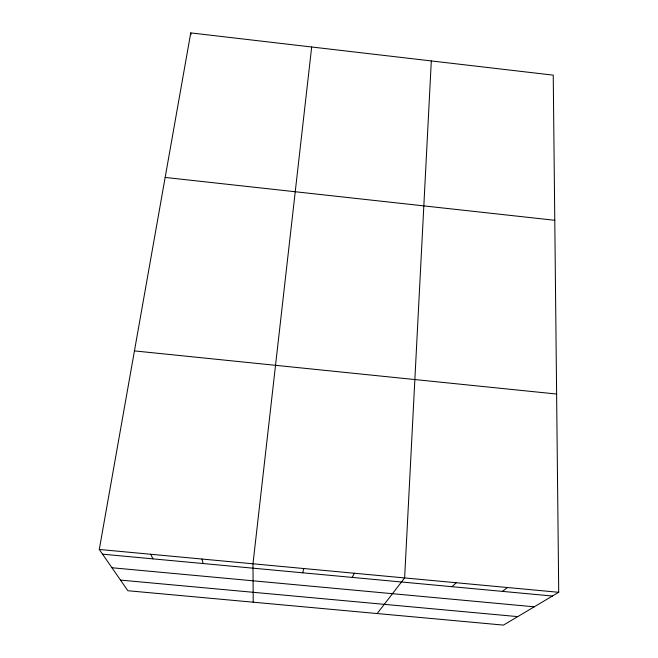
<?xml version="1.0" encoding="UTF-8"?>
<svg xmlns="http://www.w3.org/2000/svg" width="658" height="658" viewBox="0 0 658 658"><rect width="100%" height="100%" fill="white"/><g stroke="black" fill="none" stroke-linecap="round" stroke-linejoin="round"><path stroke-width="0.99" d="M431.311 60.931L404.621 577.93L377.157 613.544M311.678 46.989L252.985 563.791L253.207 602.193M99.284 549.463L190.754 32.9L553.238 75.144L558.716 592.299L503.444 625.1L127.866 590.728L99.284 549.463L558.716 592.299M302.721 572.797L303.757 568.528M352.219 577.403L354.3 573.241M452.03 586.689L456.224 582.741M502.342 591.369L507.589 587.528M111.959 567.755L534.263 606.808M120.504 580.093L517.731 616.62M102.549 554.176L552.432 596.033M134.446 350.903L556.619 394.035M165.158 177.438L554.776 220.29M150.748 554.266L152.927 558.864M201.99 559.037L203.083 563.528M190.754 32.9L190.919 34.8"/></g></svg>
